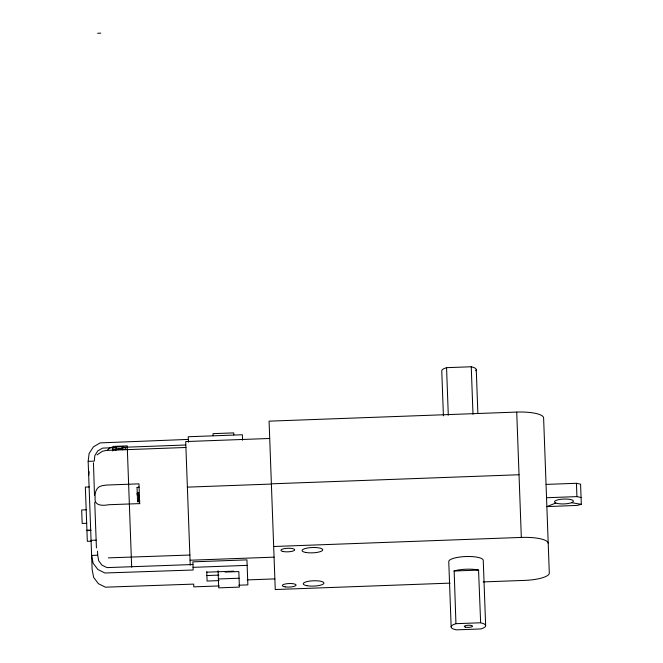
<?xml version="1.0" encoding="UTF-8"?>
<svg xmlns="http://www.w3.org/2000/svg" width="663" height="663" viewBox="0 0 663 663"><rect width="100%" height="100%" fill="white"/><g stroke="black" fill="none" stroke-linecap="round" stroke-linejoin="round"><path stroke-width="0.99" d="M93.466 462.799L94.486 495.22M137.274 493.935L137.241 493.098M219.287 585.926L193.77 586.863L193.671 584.111L105.409 587.186L98.406 583.697L93.649 577.415L92.14 569.641L88.162 461.365L89.107 453.5L93.384 446.887L100.121 442.892L188.367 439.403M88.685 475.553L89.157 471.625M138.012 493.603L138.608 492.634L138.07 495.07L137.979 492.708L138.269 495.046M138.177 492.675L138.426 493.537L138.608 492.634M115.287 450.078L119.423 449.05L122.812 449.746M137.059 487.52L138.194 487.181M137.548 501.029L139.595 500.648M107.688 449.87L109.751 447.89L113.166 446.895L113.149 446.414L127.221 445.892L131.672 567.188M97.055 454.884L102.425 451.238L106.66 450.392L185.996 447.475M137.34 493.819L137.39 495.269L137.382 492.907M555.809 503.002L546.867 506.607L577.249 505.405L581.318 504.319L580.581 484.197L576.437 483.294L546.047 484.404M475.719 370.832A17.263 4.434 -2.1 0 0 473.871 367.534L471.252 366.763L446.555 367.667L443.995 368.628A17.263 4.434 -2.1 0 0 441.765 370.932L443.414 415.85M455.937 623.684L454.163 570.951A17.263 4.434 -2.1 0 1 478.553 570.056L480.642 622.772L483.261 623.551A17.263 4.434 -2.1 0 1 483.418 627.985L480.866 628.947L456.169 629.85L453.55 629.079A17.263 4.434 -2.1 0 1 453.384 624.645L455.937 623.684L480.642 622.772M112.561 450.111L116.456 448.76L122.075 448.553L125.672 449.63L125.605 447.84L122.009 446.763L116.398 446.97L112.503 448.321L112.594 450.931M115.909 447.79L116.58 447.583M97.652 33.266L100.751 33.15M483.178 581.915L524.557 580.398A24.995 6.431 -2.1 0 0 549.304 573.056L543.61 417.955A26.653 6.854 -2.1 0 0 516.726 412.079L269.079 421.162L275.253 589.54L450.078 583.125M269.708 438.475L185.706 441.558L190.24 565.174M116.356 447.55L102.599 448.113L97.817 450.89L94.817 455.572L94.254 461.141L88.162 461.365M122.547 447.326L185.474 445.014M89.273 486.94L85.345 487.09L87.334 541.34L91.262 541.199M138.41 487.172L139.097 487.148M271.374 483.833L519.03 474.749M187.38 487.139L271.382 484.056M139.628 501.717L137.564 501.792L137.042 487.578M86.182 509.797L81.682 509.963L82.171 523.455L86.679 523.289M546.536 497.739L576.926 496.612L581.07 497.515M86.928 530.201L90.856 530.06M86.944 530.624L90.872 530.483M91.063 540.337L96.135 540.154M273.67 546.503L521.325 537.428A26.653 6.854 -2.1 0 1 548.21 543.295M192.95 564.52L106.983 567.611L102.011 565.191L98.671 560.732L97.701 555.229L91.618 555.453L93.127 563.227L97.884 569.509L104.887 572.998L193.157 570.006L192.858 561.851L246.943 559.87L247.863 584.882L238.68 585.214M189.941 555.03L108.442 557.865M190.057 560.227L274.059 557.152M193.057 567.346L247.142 565.365M206.773 572.177L233.815 571.183M225.039 572.07L238.837 571.564L239.401 587.103L218.707 587.857L218.077 570.785M206.897 575.55L218.914 575.111M218.384 578.99L239.078 578.227M454.006 571.009L478.711 570.105M219.121 580.606L207.096 581.045L206.757 571.605M247.2 579.91L274.863 578.898M139.702 503.607L108.657 504.725C103.146 505.828 93.964 506.101 95.124 497.93C94.652 493.098 96.176 486.915 101.688 485.838A13.799 5.503 -2.1 0 1 107.928 485.001L138.973 483.849L139.702 503.747M571.431 502.687L581.318 504.319M115.279 449.091L115.379 450.699M576.437 483.294L576.926 496.612M516.726 412.079L521.325 537.428M476.266 369.664L477.874 413.563M485.647 625.681L483.252 560.343A17.263 4.434 -2.1 0 0 465.84 556.539A17.263 4.434 -2.1 0 0 448.76 561.611L451.155 626.949M471.252 366.763L472.992 414.267M446.555 367.667L448.296 415.171M242.559 440.257L242.36 434.762L188.267 436.743L188.466 442.238M233.824 434.862L233.749 432.889L213.055 433.643L213.13 435.699M138.898 500.673L138.691 495.012L138.683 500.689M138.393 492.65L138.426 493.537M122.009 446.763L122.075 448.553M116.398 446.97L116.456 448.76M97.552 551.202L97.701 555.229M94.743 502.247L96.425 547.945M572.177 502.405L570.694 502.96A9.456 2.428 -2.1 0 1 555.097 502.645A9.456 2.428 -2.1 0 1 564.685 499.04A9.456 2.428 -2.1 0 1 572.177 502.405M465.501 627.173A4.144 1.069 -2.1 0 0 472.412 626.444A4.144 1.069 -2.1 0 0 467.291 625.325A4.144 1.069 -2.1 0 0 465.501 627.173M305.842 552.47A10.359 2.66 -2.1 0 0 322.616 550.273A10.359 2.66 -2.1 0 0 308.759 547.82A10.359 2.66 -2.1 0 0 305.842 552.47M306.861 585.686A10.359 2.66 -2.1 0 0 323.776 583.573A10.359 2.66 -2.1 0 0 310.168 581.037A10.359 2.66 -2.1 0 0 306.861 585.686M285.189 586.888A6.903 1.774 -2.1 0 0 296.063 585.238A6.903 1.774 -2.1 0 0 286.333 583.788A6.903 1.774 -2.1 0 0 285.189 586.888M282.993 551.492A6.903 1.774 -2.1 0 0 294.505 550.273A6.903 1.774 -2.1 0 0 285.977 548.409A6.903 1.774 -2.1 0 0 282.993 551.492"/></g></svg>
